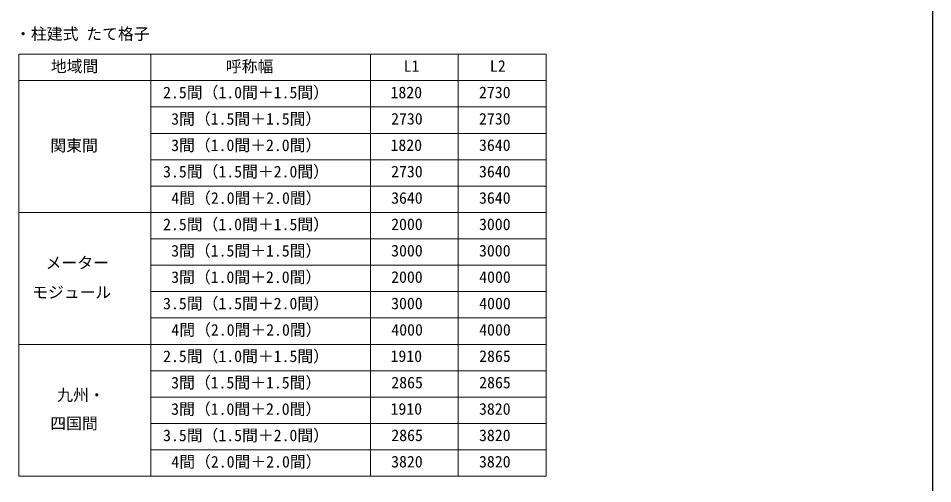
# Model space of a CAD drawing. Units: millimetres, scale not verified. Extents: x -10500 to 10500, y -15604 to 15536.
# Drawn here: x 92 to 10500, y -375 to 4919 of the extents above; entities that cross this region are included whole.
import ezdxf
from ezdxf.enums import TextEntityAlignment as Align

# ---------------------------------------------------------------- set-up
doc = ezdxf.new("R2010")
doc.units = ezdxf.units.MM
doc.header["$LTSCALE"] = 80
doc.layers.add('0-1_TABLE1', color=7, linetype='Continuous', lineweight=18)
doc.layers.add('0-2_USER1', color=3, linetype='Continuous')
doc.layers.add('0-7_YKK_ZWAK', color=7, linetype='Continuous')
doc.styles.add('ＭＳ ゴシック', font='')
doc.styles.get('ＭＳ ゴシック').set_extended_font_data('MS Gothic')

msp = doc.modelspace()

# ---------------------------------------------------------------- linework, layer by layer
at = {"layer": '0-1_TABLE1'}
for p, q in [((100, 4510.4), (6100, 4510.4)), ((100, 4510.4), (100, -289.6)), ((1600, 4510.4), (1600, -289.6)), ((4100, 4510.4), (4100, -289.6)), ((5100, 4510.4), (5100, -289.6)), ((6100, 4510.4), (6100, -289.6)), ((100, 4210.4), (6100, 4210.4)), ((1600, 3910.4), (6100, 3910.4)), ((1600, 3610.4), (6100, 3610.4)), ((1600, 3310.4), (6100, 3310.4)), ((1600, 3010.4), (6100, 3010.4)), ((100, 2710.4), (6100, 2710.4)), ((1600, 2410.4), (6100, 2410.4)), ((1600, 2110.4), (6100, 2110.4)), ((1600, 1810.4), (6100, 1810.4)), ((1600, 1510.4), (6100, 1510.4)), ((100, 1210.4), (6100, 1210.4)), ((1600, 910.4), (6100, 910.4)), ((1600, 610.4), (6100, 610.4)), ((1600, 310.4), (6100, 310.4)), ((1600, 10.4), (6100, 10.4)), ((100, -289.6), (6100, -289.6))]:
    msp.add_line(p, q, dxfattribs=at)
at = {"layer": '0-7_YKK_ZWAK'}
msp.add_lwpolyline([(-10500, -15603.6), (10500, -15603.6), (10500, 14996.4)], dxfattribs=at)

# ---------------------------------------------------------------- texts
at = {"layer": '0-1_TABLE1', "style": 'ＭＳ ゴシック'}
for s, p in [('地域間', (462.9, 4267.84)), ('呼称幅', (2455.23, 4266.31)), ('L1', (4478.3, 4270.4)), ('L2', (5460.4, 4270.4)), ('2.5間（1.0間＋1.5間）', (1740.34, 3969.38)), ('1820', (4328.98, 3970.4)), ('2730', (5336.14, 3970.4)), ('3間（1.5間＋1.5間）', (1832.39, 3669.38)), ('2730', (4336.14, 3670.4)), ('2730', (5336.14, 3670.4)), ('関東間', (457.78, 3366.82)), ('3間（1.0間＋2.0間）', (1832.39, 3369.38)), ('1820', (4328.98, 3370.4)), ('3640', (5336.14, 3370.4)), ('3.5間（1.5間＋2.0間）', (1740.34, 3069.38)), ('2730', (4336.14, 3070.4)), ('3640', (5336.14, 3070.4)), ('4間（2.0間＋2.0間）', (1834.43, 2769.38)), ('3640', (4336.14, 2770.4)), ('3640', (5336.14, 2770.4)), ('2.5間（1.0間＋1.5間）', (1740.34, 2469.38)), ('2000', (4336.14, 2470.4)), ('3000', (5336.14, 2470.4)), ('3間（1.5間＋1.5間）', (1832.39, 2169.38)), ('3000', (4336.14, 2170.4)), ('3000', (5336.14, 2170.4)), ('メーター', (403.58, 2032.67)), ('3間（1.0間＋2.0間）', (1832.39, 1869.38)), ('2000', (4336.14, 1870.4)), ('4000', (5338.18, 1870.4)), ('モジュール', (250.68, 1696.88)), ('3.5間（1.5間＋2.0間）', (1740.34, 1569.38)), ('3000', (4336.14, 1570.4)), ('4000', (5338.18, 1570.4)), ('4間（2.0間＋2.0間）', (1834.43, 1269.38)), ('4000', (4338.18, 1270.4)), ('4000', (5338.18, 1270.4)), ('2.5間（1.0間＋1.5間）', (1740.34, 969.38)), ('1910', (4328.98, 970.4)), ('2865', (5338.18, 970.4)), ('3間（1.5間＋1.5間）', (1832.39, 669.38)), ('2865', (4338.18, 670.4)), ('2865', (5338.18, 670.4)), ('九州・', (535.51, 528.58)), ('3間（1.0間＋2.0間）', (1832.39, 369.38)), ('1910', (4328.98, 370.4)), ('3820', (5336.14, 370.4)), ('四国間', (456.25, 206.08)), ('3.5間（1.5間＋2.0間）', (1740.34, 69.38)), ('2865', (4338.18, 70.4)), ('3820', (5336.14, 70.4)), ('4間（2.0間＋2.0間）', (1834.43, -230.62)), ('3820', (4336.14, -229.6)), ('3820', (5336.14, -229.6))]:
    msp.add_text(s, height=132, dxfattribs=at).set_placement(p, align=Align.BOTTOM_LEFT)
at = {"layer": '0-2_USER1', "style": 'ＭＳ ゴシック'}
msp.add_text('・柱建式 たて格子', height=132, dxfattribs=at).set_placement((57.05, 4635.97), align=Align.BOTTOM_LEFT)

doc.saveas('drawing.dxf')
